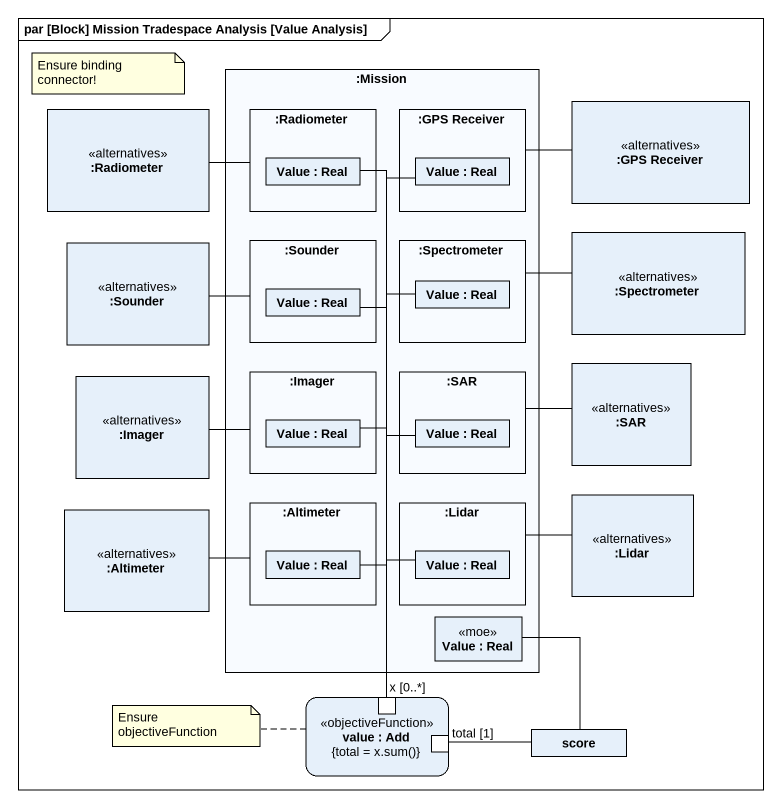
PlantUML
@startuml
mainframe par [Block] Mission Tradespace Analysis [Value Analysis]
rectangle ":Mission" as Mission {
  rectangle ":Radiometer" as Radiometer_2 {
    rectangle "Value : Real" as Value
  }
  rectangle ":GPS Receiver" as GPS_Receiver {
    rectangle "Value : Real" as Value_2
  }
  rectangle ":Sounder" as Sounder_2 {
    rectangle "Value : Real" as Value_3
  }
  rectangle ":Spectrometer" as Spectrometer {
    rectangle "Value : Real" as Value_4
  }
  rectangle ":Imager" as Imager_2 {
    rectangle "Value : Real" as Value_5
  }
  rectangle ":SAR" as SAR {
    rectangle "Value : Real" as Value_6
  }
  rectangle ":Altimeter" as Altimeter {
    rectangle "Value : Real" as Value_7
  }
  rectangle ":Lidar" as Lidar {
    rectangle "Value : Real" as Value_8
  }
  rectangle "Value : Real" as Value_9 <<moe>>
}
rectangle ":Radiometer" as Radiometer <<alternatives>>
rectangle ":GPS Receiver" as GPS_Receiver_2 <<alternatives>>
rectangle ":Sounder" as Sounder <<alternatives>>
rectangle ":Spectrometer" as Spectrometer_2 <<alternatives>>
rectangle ":Imager" as Imager <<alternatives>>
rectangle ":SAR" as SAR_2 <<alternatives>>
rectangle ":Lidar" as Lidar_2 <<alternatives>>
rectangle ":Altimeter" as Altimeter_2 <<alternatives>>
rectangle "value : Add\n{total = x.sum()}" as value <<objectiveFunction>> {
  port "x [0..*]" as x_0
  port "total [1]" as total_1
}
rectangle score
Radiometer -right- Radiometer_2
GPS_Receiver -right- GPS_Receiver_2
Value -- x_0
Value_2 -- x_0
Sounder -right- Sounder_2
Spectrometer -right- Spectrometer_2
Value_3 -- x_0
Value_4 -- x_0
Imager -right- Imager_2
SAR -right- SAR_2
Value_5 -- x_0
Value_6 -- x_0
Lidar -right- Lidar_2
Altimeter_2 -right- Altimeter
Value_7 -- x_0
Value_8 -- x_0
Value_9 -- score
total_1 -right- score
note as N1
  Ensure binding connector!
end note
note left of value : Ensure objectiveFunction
@enduml
